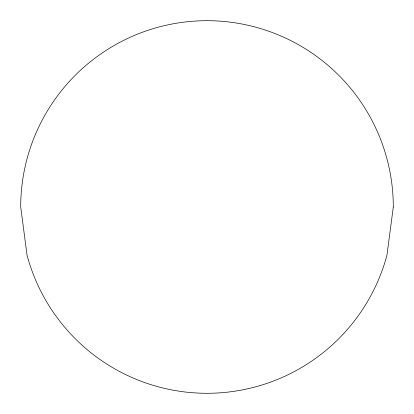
<?xml version="1.0" encoding="UTF-8"?>
<svg xmlns="http://www.w3.org/2000/svg" width="414" height="414" viewBox="0 0 414 414"><rect width="100%" height="100%" fill="white"/><g stroke="black" fill="none" stroke-linecap="round" stroke-linejoin="round"><path stroke-width="0.62" d="M393.3 207L386.95 255.215A186.3 186.3 0 0 1 27.05 255.215L20.7 207A186.3 186.3 0 0 1 207 20.7A186.3 186.3 0 0 1 393.3 207"/></g></svg>
